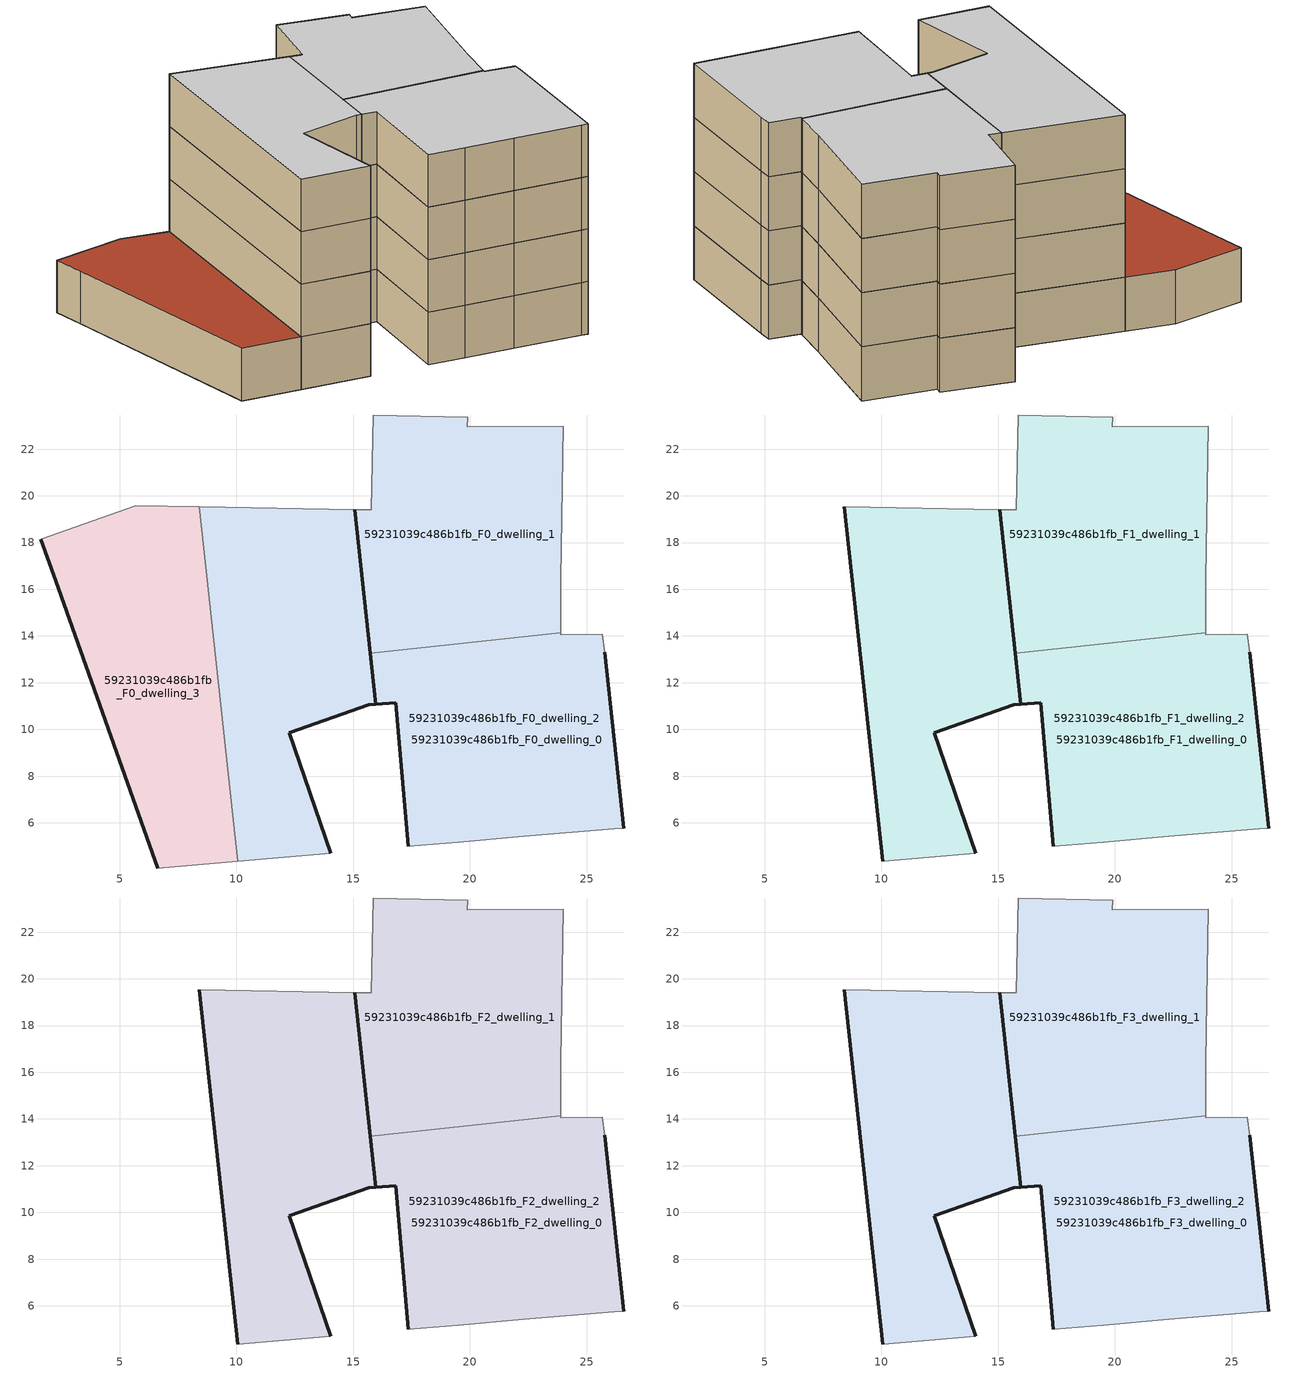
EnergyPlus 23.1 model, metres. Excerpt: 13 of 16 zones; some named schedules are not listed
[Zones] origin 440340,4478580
59231039c486b1fb_F0_dwelling_0
 floor ground (EU_floor_Construction): 14.05,4.69 12.26,9.86 15.66,11.06 15.97,11.08 15.07,19.41 8.42,19.52 10.06,4.36 z0; 26.59,5.77 25.77,13.29 25.67,14.08 23.9,14.05 23.9,14.13 15.73,13.25 15.97,11.08 16.83,11.13 17.36,4.99 19.49,5.16 22.3,5.42 26.18,5.74 z0
 wall outside (EU_wall_Construction): 25.78,13.29 26.59,5.77 / 17.36,4.99 16.83,11.13 15.97,11.08 15.73,13.25 z0:3
 wall adiabatic (EU_wall_Construction): 23.9,14.13 23.9,14.05 25.67,14.08 25.78,13.29 / 26.59,5.77 26.18,5.74 22.3,5.42 19.49,5.16 17.36,4.99 z0:3
 wall to 59231039c486b1fb_F0_dwelling_1 (EU_wall_Construction): 15.73,13.25 23.9,14.13 z0:3
59231039c486b1fb_F0_dwelling_1
 floor ground (EU_floor_Construction): 23.9,14.13 23.88,16.45 23.99,22.98 19.89,22.96 19.9,23.36 15.86,23.46 15.78,19.4 15.07,19.41 15.73,13.25 z0; 14.05,4.69 12.26,9.86 15.66,11.06 15.97,11.08 15.07,19.41 8.42,19.52 10.06,4.36 z0
 wall outside (EU_wall_Construction): 15.73,13.25 15.07,19.41 z0:3
 wall adiabatic (EU_wall_Construction): 15.07,19.41 15.78,19.4 15.86,23.46 19.9,23.36 19.89,22.96 23.99,22.98 23.88,16.45 23.9,14.13 z0:3
59231039c486b1fb_F0_dwelling_2
 floor ground (EU_floor_Construction): 14.05,4.69 12.26,9.86 15.66,11.06 15.97,11.08 15.07,19.41 8.42,19.52 10.06,4.36 z0; 26.59,5.77 25.77,13.29 25.67,14.08 23.9,14.05 23.9,14.13 15.73,13.25 15.97,11.08 16.83,11.13 17.36,4.99 19.49,5.16 22.3,5.42 26.18,5.74 z0; 23.9,14.13 23.88,16.45 23.99,22.98 19.89,22.96 19.9,23.36 15.86,23.46 15.78,19.4 15.07,19.41 15.73,13.25 z0
 wall outside (EU_wall_Construction): 15.07,19.41 15.97,11.08 15.66,11.06 12.26,9.86 14.05,4.69 z0:3
 wall adiabatic (EU_wall_Construction): 14.05,4.69 10.06,4.36 / 8.42,19.52 15.07,19.41 z0:3
 wall to 59231039c486b1fb_F0_dwelling_3 (EU_wall_Construction): 10.06,4.36 8.42,19.52 z0:3
59231039c486b1fb_F0_dwelling_3
 floor ground (EU_floor_Construction): 10.06,4.36 8.42,19.52 5.69,19.57 1.62,18.14 2.26,16.36 6.63,4.07 z0
 wall outside (EU_wall_Construction): 6.63,4.07 2.26,16.36 1.62,18.14 z0:3
 wall adiabatic (EU_wall_Construction): 1.62,18.14 5.69,19.57 8.42,19.52 / 10.06,4.36 6.63,4.07 z0:3
 roof outside (EU_roof_Construction): 8.42,19.52 10.06,4.36 6.63,4.07 2.26,16.36 1.62,18.14 5.69,19.57 z3
59231039c486b1fb_F1_dwelling_0
 floor outside (EU_floor_Construction): 26.59,5.77 25.77,13.29 25.67,14.08 23.9,14.05 23.9,14.13 15.73,13.25 15.97,11.08 16.83,11.13 17.36,4.99 19.49,5.16 22.3,5.42 26.18,5.74 z3; 14.05,4.69 12.26,9.86 15.66,11.06 15.97,11.08 15.07,19.41 8.42,19.52 10.06,4.36 z3
 wall outside (EU_wall_Construction): 25.78,13.29 26.59,5.77 / 17.36,4.99 16.83,11.13 15.97,11.08 15.73,13.25 z3:6
 wall adiabatic (EU_wall_Construction): 23.9,14.13 23.9,14.05 25.67,14.08 25.78,13.29 / 26.59,5.77 26.18,5.74 22.3,5.42 19.49,5.16 17.36,4.99 z3:6
 wall to 59231039c486b1fb_F1_dwelling_1 (EU_wall_Construction): 15.73,13.25 23.9,14.13 z3:6
59231039c486b1fb_F1_dwelling_1
 floor to 59231039c486b1fb_F0_dwelling_1 (EU_floor_Construction): 23.9,14.13 23.88,16.45 23.99,22.98 19.89,22.96 19.9,23.36 15.86,23.46 15.78,19.4 15.07,19.41 15.73,13.25 z3; 14.05,4.69 12.26,9.86 15.66,11.06 15.97,11.08 15.07,19.41 8.42,19.52 10.06,4.36 z3
 wall outside (EU_wall_Construction): 15.73,13.25 15.07,19.41 z3:6
 wall adiabatic (EU_wall_Construction): 15.07,19.41 15.78,19.4 15.86,23.46 19.9,23.36 19.89,22.96 23.99,22.98 23.88,16.45 23.9,14.13 z3:6
59231039c486b1fb_F1_dwelling_2
 floor outside (EU_floor_Construction): 23.9,14.13 23.88,16.45 23.99,22.98 19.89,22.96 19.9,23.36 15.86,23.46 15.78,19.4 15.07,19.41 15.73,13.25 z3
 floor to 59231039c486b1fb_F0_dwelling_2 (EU_floor_Construction): 14.05,4.69 12.26,9.86 15.66,11.06 15.97,11.08 15.07,19.41 8.42,19.52 10.06,4.36 z3; 26.59,5.77 25.77,13.29 25.67,14.08 23.9,14.05 23.9,14.13 15.73,13.25 15.97,11.08 16.83,11.13 17.36,4.99 19.49,5.16 22.3,5.42 26.18,5.74 z3
 wall outside (EU_wall_Construction): 10.06,4.36 8.42,19.52 / 15.07,19.41 15.97,11.08 15.66,11.06 12.26,9.86 14.05,4.69 z3:6
 wall adiabatic (EU_wall_Construction): 14.05,4.69 10.06,4.36 / 8.42,19.52 15.07,19.41 z3:6
59231039c486b1fb_F2_dwelling_0
 floor outside (EU_floor_Construction): 26.59,5.77 25.77,13.29 25.67,14.08 23.9,14.05 23.9,14.13 15.73,13.25 15.97,11.08 16.83,11.13 17.36,4.99 19.49,5.16 22.3,5.42 26.18,5.74 z6; 14.05,4.69 12.26,9.86 15.66,11.06 15.97,11.08 15.07,19.41 8.42,19.52 10.06,4.36 z6
 wall outside (EU_wall_Construction): 25.78,13.29 26.59,5.77 / 17.36,4.99 16.83,11.13 15.97,11.08 15.73,13.25 z6:9
 wall adiabatic (EU_wall_Construction): 23.9,14.13 23.9,14.05 25.67,14.08 25.78,13.29 / 26.59,5.77 26.18,5.74 22.3,5.42 19.49,5.16 17.36,4.99 z6:9
 wall to 59231039c486b1fb_F2_dwelling_1 (EU_wall_Construction): 15.73,13.25 23.9,14.13 z6:9
59231039c486b1fb_F2_dwelling_1
 floor to 59231039c486b1fb_F1_dwelling_1 (EU_floor_Construction): 23.9,14.13 23.88,16.45 23.99,22.98 19.89,22.96 19.9,23.36 15.86,23.46 15.78,19.4 15.07,19.41 15.73,13.25 z6; 14.05,4.69 12.26,9.86 15.66,11.06 15.97,11.08 15.07,19.41 8.42,19.52 10.06,4.36 z6
 wall outside (EU_wall_Construction): 15.73,13.25 15.07,19.41 z6:9
 wall adiabatic (EU_wall_Construction): 15.07,19.41 15.78,19.4 15.86,23.46 19.9,23.36 19.89,22.96 23.99,22.98 23.88,16.45 23.9,14.13 z6:9
59231039c486b1fb_F2_dwelling_2
 floor outside (EU_floor_Construction): 23.9,14.13 23.88,16.45 23.99,22.98 19.89,22.96 19.9,23.36 15.86,23.46 15.78,19.4 15.07,19.41 15.73,13.25 z6
 floor to 59231039c486b1fb_F1_dwelling_2 (EU_floor_Construction): 14.05,4.69 12.26,9.86 15.66,11.06 15.97,11.08 15.07,19.41 8.42,19.52 10.06,4.36 z6; 26.59,5.77 25.77,13.29 25.67,14.08 23.9,14.05 23.9,14.13 15.73,13.25 15.97,11.08 16.83,11.13 17.36,4.99 19.49,5.16 22.3,5.42 26.18,5.74 z6
 wall outside (EU_wall_Construction): 10.06,4.36 8.42,19.52 / 15.07,19.41 15.97,11.08 15.66,11.06 12.26,9.86 14.05,4.69 z6:9
 wall adiabatic (EU_wall_Construction): 14.05,4.69 10.06,4.36 / 8.42,19.52 15.07,19.41 z6:9
59231039c486b1fb_F3_dwelling_0
 floor outside (EU_floor_Construction): 26.59,5.77 25.77,13.29 25.67,14.08 23.9,14.05 23.9,14.13 15.73,13.25 15.97,11.08 16.83,11.13 17.36,4.99 19.49,5.16 22.3,5.42 26.18,5.74 z9; 14.05,4.69 12.26,9.86 15.66,11.06 15.97,11.08 15.07,19.41 8.42,19.52 10.06,4.36 z9
 wall outside (EU_wall_Construction): 25.78,13.29 26.59,5.77 / 17.36,4.99 16.83,11.13 15.97,11.08 15.73,13.25 z9:12
 wall adiabatic (EU_wall_Construction): 23.9,14.13 23.9,14.05 25.67,14.08 25.78,13.29 / 26.59,5.77 26.18,5.74 22.3,5.42 19.49,5.16 17.36,4.99 z9:12
 wall to 59231039c486b1fb_F3_dwelling_1 (EU_wall_Construction): 15.73,13.25 23.9,14.13 z9:12
 ceiling to 59231039c486b1fb_F4_dwelling_2 (EU_floor_Construction): 25.67,14.08 25.77,13.29 26.59,5.77 26.18,5.74 22.3,5.42 19.49,5.16 17.36,4.99 16.83,11.13 15.97,11.08 15.73,13.25 23.9,14.13 23.9,14.05 z12
 ceiling to 59231039c486b1fb_F4_dwelling_1 (EU_floor_Construction): 15.07,19.41 15.97,11.08 15.66,11.06 12.26,9.86 14.05,4.69 10.06,4.36 8.42,19.52 z12
59231039c486b1fb_F3_dwelling_1
 floor to 59231039c486b1fb_F2_dwelling_1 (EU_floor_Construction): 23.9,14.13 23.88,16.45 23.99,22.98 19.89,22.96 19.9,23.36 15.86,23.46 15.78,19.4 15.07,19.41 15.73,13.25 z9; 14.05,4.69 12.26,9.86 15.66,11.06 15.97,11.08 15.07,19.41 8.42,19.52 10.06,4.36 z9
 wall outside (EU_wall_Construction): 15.73,13.25 15.07,19.41 z9:12
 wall adiabatic (EU_wall_Construction): 15.07,19.41 15.78,19.4 15.86,23.46 19.9,23.36 19.89,22.96 23.99,22.98 23.88,16.45 23.9,14.13 z9:12
 ceiling to 59231039c486b1fb_F4_dwelling_1 (EU_floor_Construction): 15.07,19.41 15.97,11.08 15.66,11.06 12.26,9.86 14.05,4.69 10.06,4.36 8.42,19.52 z12; 23.99,22.98 23.88,16.45 23.9,14.13 15.73,13.25 15.07,19.41 15.78,19.4 15.86,23.46 19.9,23.36 19.89,22.96 z12
59231039c486b1fb_F3_dwelling_2
 floor outside (EU_floor_Construction): 23.9,14.13 23.88,16.45 23.99,22.98 19.89,22.96 19.9,23.36 15.86,23.46 15.78,19.4 15.07,19.41 15.73,13.25 z9
 floor to 59231039c486b1fb_F2_dwelling_2 (EU_floor_Construction): 14.05,4.69 12.26,9.86 15.66,11.06 15.97,11.08 15.07,19.41 8.42,19.52 10.06,4.36 z9; 26.59,5.77 25.77,13.29 25.67,14.08 23.9,14.05 23.9,14.13 15.73,13.25 15.97,11.08 16.83,11.13 17.36,4.99 19.49,5.16 22.3,5.42 26.18,5.74 z9
 wall outside (EU_wall_Construction): 10.06,4.36 8.42,19.52 / 15.07,19.41 15.97,11.08 15.66,11.06 12.26,9.86 14.05,4.69 z9:12
 wall adiabatic (EU_wall_Construction): 14.05,4.69 10.06,4.36 / 8.42,19.52 15.07,19.41 z9:12
 ceiling to 59231039c486b1fb_F4_dwelling_2 (EU_floor_Construction): 15.07,19.41 15.97,11.08 15.66,11.06 12.26,9.86 14.05,4.69 10.06,4.36 8.42,19.52 z12; 25.67,14.08 25.77,13.29 26.59,5.77 26.18,5.74 22.3,5.42 19.49,5.16 17.36,4.99 16.83,11.13 15.97,11.08 15.73,13.25 23.9,14.13 23.9,14.05 z12
 ceiling to 59231039c486b1fb_F4_dwelling_1 (EU_floor_Construction): 23.99,22.98 23.88,16.45 23.9,14.13 15.73,13.25 15.07,19.41 15.78,19.4 15.86,23.46 19.9,23.36 19.89,22.96 z12
[Building]
EU S2 Campaign: North Axis=0; Terrain=City; Solar Distribution=FullExterior
[Site:Location]
Madrid: Latitude=40.5; Longitude=-3.5; Time Zone=1; Elevation=609
[SizingPeriod:WeatherFileDays]
AnnualSizingPeriod: Begin Month=1; Begin Day of Month=1; End Month=12; End Day of Month=31; Day of Week for Start Day=Monday; Use Weather File Daylight Saving Period=No; Use Weather File Rain and Snow Indicators=No
[MATERIAL]
EU_InternalMass_Material: Roughness=MediumRough; Thickness=0.1; Conductivity=1; Density=1800; Specific Heat=900; Thermal Absorptance=0.9; Solar Absorptance=0.7; Visible Absorptance=0.7
[MATERIAL:NOMASS] Roughness=MediumRough; Thermal Absorptance=0.9; Solar Absorptance=0.7; Visible Absorptance=0.7
Name | Thermal Resistance
EU_wall_NoMass | 0.609216
EU_roof_NoMass | 0.513268
EU_floor_NoMass | 0.568163
[CONSTRUCTION]
EU_wall_Construction: EU_wall_NoMass
EU_roof_Construction: EU_roof_NoMass
EU_floor_Construction: EU_floor_NoMass
EU_InternalMass_Construction: EU_InternalMass_Material
[ZONE] Type=1; Multiplier=1; Ceiling Height=autocalculate; Floor Area=autocalculate; Part of Total Floor Area=Yes
Name | Volume
59231039c486b1fb_F0_dwelling_0; 59231039c486b1fb_F1_dwelling_0; 59231039c486b1fb_F2_dwelling_0; 59231039c486b1fb_F3_dwelling_0; 59231039c486b1fb_F0_dwelling_1; 59231039c486b1fb_F1_dwelling_1; 59231039c486b1fb_F2_dwelling_1; 59231039c486b1fb_F3_dwelling_1 | 477.238
59231039c486b1fb_F0_dwelling_2; 59231039c486b1fb_F1_dwelling_2; 59231039c486b1fb_F2_dwelling_2; 59231039c486b1fb_F3_dwelling_2 | 715.86
59231039c486b1fb_F0_dwelling_3 | 238.623
[INTERNALMASS] Construction=EU_InternalMass_Construction
Name | Zone or ZoneList | Surface Area
59231039c486b1fb_F0_dwelling_0_EU_InternalMass | 59231039c486b1fb_F0_dwelling_0 | 79.542
59231039c486b1fb_F0_dwelling_1_EU_InternalMass | 59231039c486b1fb_F0_dwelling_1 | 79.5431
59231039c486b1fb_F0_dwelling_2_EU_InternalMass | 59231039c486b1fb_F0_dwelling_2 | 79.5386
59231039c486b1fb_F0_dwelling_3_EU_InternalMass | 59231039c486b1fb_F0_dwelling_3 | 79.5408
59231039c486b1fb_F1_dwelling_0_EU_InternalMass | 59231039c486b1fb_F1_dwelling_0 | 99.8332
59231039c486b1fb_F1_dwelling_1_EU_InternalMass | 59231039c486b1fb_F1_dwelling_1 | 106.055
59231039c486b1fb_F1_dwelling_2_EU_InternalMass | 59231039c486b1fb_F1_dwelling_2 | 112.277
59231039c486b1fb_F2_dwelling_0_EU_InternalMass | 59231039c486b1fb_F2_dwelling_0 | 99.8332
59231039c486b1fb_F2_dwelling_1_EU_InternalMass | 59231039c486b1fb_F2_dwelling_1 | 106.055
59231039c486b1fb_F2_dwelling_2_EU_InternalMass | 59231039c486b1fb_F2_dwelling_2 | 112.277
59231039c486b1fb_F3_dwelling_0_EU_InternalMass | 59231039c486b1fb_F3_dwelling_0 | 99.8332
59231039c486b1fb_F3_dwelling_1_EU_InternalMass | 59231039c486b1fb_F3_dwelling_1 | 106.055
59231039c486b1fb_F3_dwelling_2_EU_InternalMass | 59231039c486b1fb_F3_dwelling_2 | 112.277
[OTHEREQUIPMENT] Fuel Type=Electricity; Design Level Calculation Method=Watts/Area; Power per Zone Floor Area=1; Fraction Latent=0; Fraction Radiant=0; Fraction Lost=0; Carbon Dioxide Generation Rate=0; EndUse Subcategory=EU_Step8_InternalGains
Name | Zone or ZoneList or Space or SpaceList | Schedule
EU_Step8_InternalGain_59231039c486b1fb_F0_dwelling_0_f000 | 59231039c486b1fb_F0_dwelling_0 | EU_Step8_GainSchedule_59231039c486b1fb_F0_dwelling_0_f000
EU_Step8_InternalGain_59231039c486b1fb_F0_dwelling_1_f000 | 59231039c486b1fb_F0_dwelling_1 | EU_Step8_GainSchedule_59231039c486b1fb_F0_dwelling_1_f000
EU_Step8_InternalGain_59231039c486b1fb_F0_dwelling_2_f000 | 59231039c486b1fb_F0_dwelling_2 | EU_Step8_GainSchedule_59231039c486b1fb_F0_dwelling_2_f000
EU_Step8_InternalGain_59231039c486b1fb_F0_dwelling_3_f000 | 59231039c486b1fb_F0_dwelling_3 | EU_Step8_GainSchedule_59231039c486b1fb_F0_dwelling_3_f000
EU_Step8_InternalGain_59231039c486b1fb_F1_dwelling_0_f000 | 59231039c486b1fb_F1_dwelling_0 | EU_Step8_GainSchedule_59231039c486b1fb_F1_dwelling_0_f000
EU_Step8_InternalGain_59231039c486b1fb_F1_dwelling_1_f000 | 59231039c486b1fb_F1_dwelling_1 | EU_Step8_GainSchedule_59231039c486b1fb_F1_dwelling_1_f000
EU_Step8_InternalGain_59231039c486b1fb_F1_dwelling_2_f000 | 59231039c486b1fb_F1_dwelling_2 | EU_Step8_GainSchedule_59231039c486b1fb_F1_dwelling_2_f000
EU_Step8_InternalGain_59231039c486b1fb_F2_dwelling_0_f000 | 59231039c486b1fb_F2_dwelling_0 | EU_Step8_GainSchedule_59231039c486b1fb_F2_dwelling_0_f000
EU_Step8_InternalGain_59231039c486b1fb_F2_dwelling_1_f000 | 59231039c486b1fb_F2_dwelling_1 | EU_Step8_GainSchedule_59231039c486b1fb_F2_dwelling_1_f000
EU_Step8_InternalGain_59231039c486b1fb_F2_dwelling_2_f000 | 59231039c486b1fb_F2_dwelling_2 | EU_Step8_GainSchedule_59231039c486b1fb_F2_dwelling_2_f000
EU_Step8_InternalGain_59231039c486b1fb_F3_dwelling_0_f000 | 59231039c486b1fb_F3_dwelling_0 | EU_Step8_GainSchedule_59231039c486b1fb_F3_dwelling_0_f000
EU_Step8_InternalGain_59231039c486b1fb_F3_dwelling_1_f000 | 59231039c486b1fb_F3_dwelling_1 | EU_Step8_GainSchedule_59231039c486b1fb_F3_dwelling_1_f000
EU_Step8_InternalGain_59231039c486b1fb_F3_dwelling_2_f000 | 59231039c486b1fb_F3_dwelling_2 | EU_Step8_GainSchedule_59231039c486b1fb_F3_dwelling_2_f000
[ZONEVENTILATION:DESIGNFLOWRATE] Schedule=EU_AlwaysOn; Design Flow Rate Calculation Method=AirChanges/Hour; Air Changes per Hour=0.752966; Ventilation Type=Natural; Fan Pressure Rise=0; Fan Total Efficiency=1; Constant Term Coefficient=1; Temperature Term Coefficient=0; Velocity Term Coefficient=0; Velocity Squared Term Coefficient=0; Minimum Indoor Temperature=-100; Maximum Indoor Temperature=100; Delta Temperature=-100; Minimum Outdoor Temperature=-100; Maximum Outdoor Temperature=100; Maximum Wind Speed=40
Name | Zone or ZoneList or Space or SpaceList
EU_ConstantAir_59231039c486b1fb_F0_dwelling_0 | 59231039c486b1fb_F0_dwelling_0
EU_ConstantAir_59231039c486b1fb_F0_dwelling_1 | 59231039c486b1fb_F0_dwelling_1
EU_ConstantAir_59231039c486b1fb_F0_dwelling_2 | 59231039c486b1fb_F0_dwelling_2
EU_ConstantAir_59231039c486b1fb_F0_dwelling_3 | 59231039c486b1fb_F0_dwelling_3
EU_ConstantAir_59231039c486b1fb_F1_dwelling_0 | 59231039c486b1fb_F1_dwelling_0
EU_ConstantAir_59231039c486b1fb_F1_dwelling_1 | 59231039c486b1fb_F1_dwelling_1
EU_ConstantAir_59231039c486b1fb_F1_dwelling_2 | 59231039c486b1fb_F1_dwelling_2
EU_ConstantAir_59231039c486b1fb_F2_dwelling_0 | 59231039c486b1fb_F2_dwelling_0
EU_ConstantAir_59231039c486b1fb_F2_dwelling_1 | 59231039c486b1fb_F2_dwelling_1
EU_ConstantAir_59231039c486b1fb_F2_dwelling_2 | 59231039c486b1fb_F2_dwelling_2
EU_ConstantAir_59231039c486b1fb_F3_dwelling_0 | 59231039c486b1fb_F3_dwelling_0
EU_ConstantAir_59231039c486b1fb_F3_dwelling_1 | 59231039c486b1fb_F3_dwelling_1
EU_ConstantAir_59231039c486b1fb_F3_dwelling_2 | 59231039c486b1fb_F3_dwelling_2
[HVACTEMPLATE:THERMOSTAT] Constant Heating Setpoint=20; Constant Cooling Setpoint=50
EU_HeatOnly_59231039c486b1fb_F0_dwelling_0; EU_HeatOnly_59231039c486b1fb_F0_dwelling_1; EU_HeatOnly_59231039c486b1fb_F0_dwelling_2; EU_HeatOnly_59231039c486b1fb_F0_dwelling_3; EU_HeatOnly_59231039c486b1fb_F1_dwelling_0; EU_HeatOnly_59231039c486b1fb_F1_dwelling_1; EU_HeatOnly_59231039c486b1fb_F1_dwelling_2; EU_HeatOnly_59231039c486b1fb_F2_dwelling_0; EU_HeatOnly_59231039c486b1fb_F2_dwelling_1; EU_HeatOnly_59231039c486b1fb_F2_dwelling_2; EU_HeatOnly_59231039c486b1fb_F3_dwelling_0; EU_HeatOnly_59231039c486b1fb_F3_dwelling_1; EU_HeatOnly_59231039c486b1fb_F3_dwelling_2; EU_HeatOnly_59231039c486b1fb_F4_dwelling_0; EU_HeatOnly_59231039c486b1fb_F4_dwelling_1; EU_HeatOnly_59231039c486b1fb_F4_dwelling_2
[HVACTEMPLATE:ZONE:IDEALLOADSAIRSYSTEM]
59231039c486b1fb_F0_dwelling_0: Template Thermostat=EU_HeatOnly_59231039c486b1fb_F0_dwelling_0; System Availability Schedule=EU_AlwaysOn; Maximum Heating Supply Air Temperature=50; Minimum Cooling Supply Air Temperature=13; Maximum Heating Supply Air Humidity Ratio=0.0156; Minimum Cooling Supply Air Humidity Ratio=0.0077; Heating Limit=NoLimit; Cooling Limit=NoLimit; Heating Availability Schedule=EU_AlwaysOn; Cooling Availability Schedule=EU_CoolingOff; Dehumidification Control Type=ConstantSensibleHeatRatio; Cooling Sensible Heat Ratio=0.7; Dehumidification Setpoint=60; Humidification Control Type=None; Humidification Setpoint=30; Outdoor Air Method=None; Outdoor Air Flow Rate per Person=0.00944; Outdoor Air Flow Rate per Zone Floor Area=0; Outdoor Air Flow Rate per Zone=0; Demand Controlled Ventilation Type=None; Outdoor Air Economizer Type=NoEconomizer; Heat Recovery Type=None; Sensible Heat Recovery Effectiveness=0.7; Latent Heat Recovery Effectiveness=0.65
